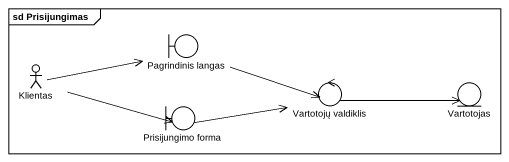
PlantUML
@startuml
mainframe sd Prisijungimas
actor Klientas
boundary "Pagrindinis langas" as Pagrindinis_langas
control "Vartotojų valdiklis" as Vartotojų_valdiklis
entity Vartotojas
boundary "Prisijungimo forma" as Prisijungimo_forma
Klientas -right-> Pagrindinis_langas
Klientas -right-> Prisijungimo_forma
Pagrindinis_langas -right-> Vartotojų_valdiklis
Vartotojų_valdiklis -right-> Vartotojas
Prisijungimo_forma -right-> Vartotojų_valdiklis
@enduml
